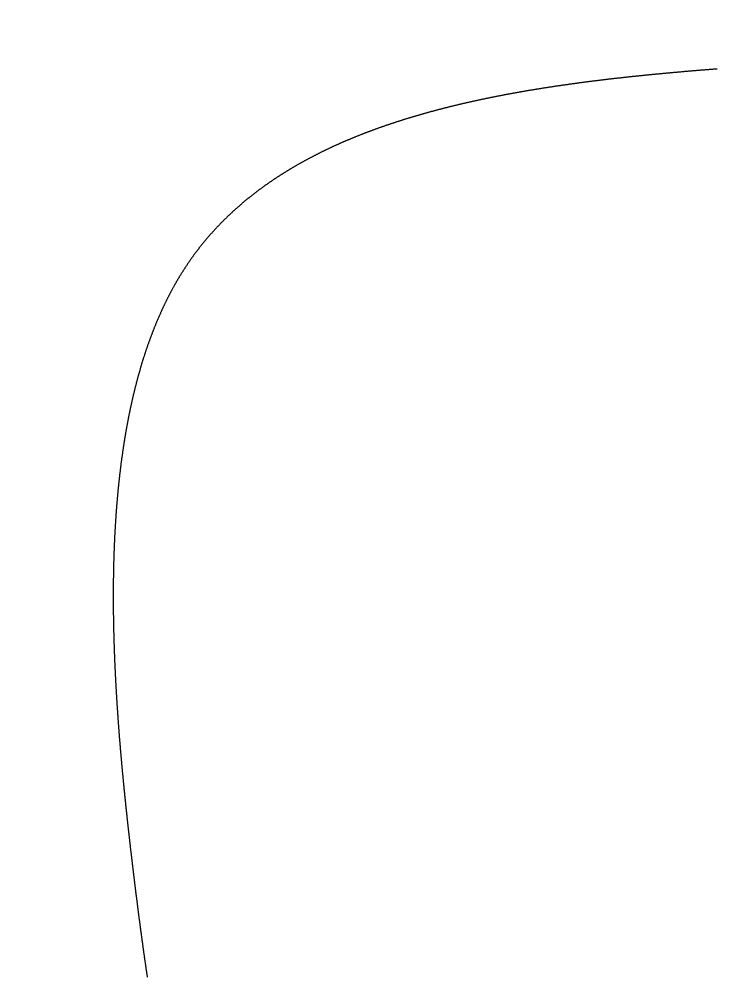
# Model space of a CAD drawing. Header units: millimetres. Extents: x 88 to 97873, y 32 to 55088.
# Drawn here: x 48499.761 to 48502.241, y 5105.785 to 5109.19 of the extents above; entities that cross this region are included whole.
import ezdxf

# ---------------------------------------------------------------- set-up
doc = ezdxf.new("R2010")
doc.units = ezdxf.units.MM
doc.header["$LTSCALE"] = 0.3

msp = doc.modelspace()

# ---------------------------------------------------------------- linework, layer by layer
msp.add_lwpolyline([(48502.2428, 5109.0126), (48502.2405, 5109.0124), (48502.2381, 5109.0122), (48502.2357, 5109.012), (48502.2333, 5109.0118), (48502.231, 5109.0117), (48502.2286, 5109.0115), (48502.2262, 5109.0113), (48502.2239, 5109.0111), (48502.2215, 5109.0109), (48502.2191, 5109.0107), (48502.2168, 5109.0106), (48502.2144, 5109.0104), (48502.212, 5109.0102), (48502.2096, 5109.01), (48502.2073, 5109.0098), (48502.2049, 5109.0096), (48502.2025, 5109.0094), (48502.2002, 5109.0092), (48502.1978, 5109.009), (48502.1954, 5109.0089), (48502.1931, 5109.0087), (48502.1907, 5109.0085), (48502.1883, 5109.0083), (48502.186, 5109.0081), (48502.1836, 5109.0079), (48502.1812, 5109.0077), (48502.1789, 5109.0075), (48502.1765, 5109.0073), (48502.1741, 5109.0071), (48502.1718, 5109.0069), (48502.1694, 5109.0067), (48502.167, 5109.0065), (48502.1647, 5109.0063), (48502.1623, 5109.0061), (48502.16, 5109.006), (48502.1576, 5109.0058), (48502.1552, 5109.0056), (48502.1529, 5109.0054), (48502.1505, 5109.0052), (48502.1481, 5109.005), (48502.1458, 5109.0048), (48502.1434, 5109.0046), (48502.1411, 5109.0044), (48502.1387, 5109.0042), (48502.1363, 5109.004), (48502.134, 5109.0038), (48502.1316, 5109.0036), (48502.1292, 5109.0034), (48502.1269, 5109.0032), (48502.1245, 5109.0029), (48502.1222, 5109.0027), (48502.1198, 5109.0025), (48502.1174, 5109.0023), (48502.1151, 5109.0021), (48502.1127, 5109.0019), (48502.1104, 5109.0017), (48502.108, 5109.0015), (48502.1057, 5109.0013), (48502.1033, 5109.0011), (48502.1009, 5109.0009), (48502.0986, 5109.0007), (48502.0962, 5109.0005), (48502.0939, 5109.0003), (48502.0915, 5109), (48502.0892, 5108.9998), (48502.0868, 5108.9996), (48502.0844, 5108.9994), (48502.0821, 5108.9992), (48502.0797, 5108.999), (48502.0774, 5108.9988), (48502.075, 5108.9986), (48502.0727, 5108.9983), (48502.0703, 5108.9981), (48502.068, 5108.9979), (48502.0656, 5108.9977), (48502.0633, 5108.9975), (48502.0609, 5108.9973), (48502.0586, 5108.9971), (48502.0562, 5108.9968), (48502.0539, 5108.9966), (48502.0515, 5108.9964), (48502.0492, 5108.9962), (48502.0468, 5108.996), (48502.0445, 5108.9957), (48502.0421, 5108.9955), (48502.0398, 5108.9953), (48502.0374, 5108.9951), (48502.0351, 5108.9948), (48502.0327, 5108.9946), (48502.0304, 5108.9944), (48502.028, 5108.9942), (48502.0257, 5108.9939), (48502.0233, 5108.9937), (48502.021, 5108.9935), (48502.0186, 5108.9933), (48502.0163, 5108.993), (48502.014, 5108.9928), (48502.0116, 5108.9926), (48502.0093, 5108.9924), (48502.0069, 5108.9921), (48502.0046, 5108.9919), (48502.0022, 5108.9917), (48501.9999, 5108.9914), (48501.9976, 5108.9912), (48501.9952, 5108.991), (48501.9929, 5108.9907), (48501.9905, 5108.9905), (48501.9882, 5108.9903), (48501.9859, 5108.99), (48501.9835, 5108.9898), (48501.9812, 5108.9896), (48501.9788, 5108.9893), (48501.9765, 5108.9891), (48501.9742, 5108.9888), (48501.9718, 5108.9886), (48501.9695, 5108.9884), (48501.9671, 5108.9881), (48501.9648, 5108.9879), (48501.9625, 5108.9876), (48501.9601, 5108.9874), (48501.9578, 5108.9872), (48501.9555, 5108.9869), (48501.9531, 5108.9867), (48501.9508, 5108.9864), (48501.9485, 5108.9862), (48501.9461, 5108.9859), (48501.9438, 5108.9857), (48501.9415, 5108.9854), (48501.9391, 5108.9852), (48501.9368, 5108.985), (48501.9345, 5108.9847), (48501.9322, 5108.9845), (48501.9298, 5108.9842), (48501.9275, 5108.984), (48501.9252, 5108.9837), (48501.9228, 5108.9835), (48501.9205, 5108.9832), (48501.9182, 5108.9829), (48501.9159, 5108.9827), (48501.9135, 5108.9824), (48501.9112, 5108.9822), (48501.9089, 5108.9819), (48501.9066, 5108.9817), (48501.9042, 5108.9814), (48501.9019, 5108.9812), (48501.8996, 5108.9809), (48501.8973, 5108.9806), (48501.895, 5108.9804), (48501.8926, 5108.9801), (48501.8903, 5108.9799), (48501.888, 5108.9796), (48501.8857, 5108.9793), (48501.8834, 5108.9791), (48501.881, 5108.9788), (48501.8787, 5108.9785), (48501.8764, 5108.9783), (48501.8741, 5108.978), (48501.8718, 5108.9777), (48501.8695, 5108.9775), (48501.8671, 5108.9772), (48501.8648, 5108.9769), (48501.8625, 5108.9767), (48501.8602, 5108.9764), (48501.8579, 5108.9761), (48501.8556, 5108.9759), (48501.8533, 5108.9756), (48501.8509, 5108.9753), (48501.8486, 5108.975), (48501.8463, 5108.9748), (48501.844, 5108.9745), (48501.8417, 5108.9742), (48501.8394, 5108.9739), (48501.8371, 5108.9737), (48501.8348, 5108.9734), (48501.8325, 5108.9731), (48501.8302, 5108.9728), (48501.8279, 5108.9725), (48501.8256, 5108.9723), (48501.8233, 5108.972), (48501.821, 5108.9717), (48501.8187, 5108.9714), (48501.8163, 5108.9711), (48501.814, 5108.9708), (48501.8117, 5108.9706), (48501.8094, 5108.9703), (48501.8071, 5108.97), (48501.8048, 5108.9697), (48501.8025, 5108.9694), (48501.8002, 5108.9691), (48501.7979, 5108.9688), (48501.7957, 5108.9685), (48501.7934, 5108.9682), (48501.7911, 5108.968), (48501.7888, 5108.9677), (48501.7865, 5108.9674), (48501.7842, 5108.9671), (48501.7819, 5108.9668), (48501.7796, 5108.9665), (48501.7773, 5108.9662), (48501.775, 5108.9659), (48501.7727, 5108.9656), (48501.7704, 5108.9653), (48501.7681, 5108.965), (48501.7658, 5108.9647), (48501.7636, 5108.9644), (48501.7613, 5108.9641), (48501.759, 5108.9638), (48501.7567, 5108.9635), (48501.7544, 5108.9632), (48501.7521, 5108.9629), (48501.7498, 5108.9626), (48501.7476, 5108.9623), (48501.7453, 5108.9619), (48501.743, 5108.9616), (48501.7407, 5108.9613), (48501.7384, 5108.961), (48501.7361, 5108.9607), (48501.7339, 5108.9604), (48501.7316, 5108.9601), (48501.7293, 5108.9598), (48501.727, 5108.9594), (48501.7248, 5108.9591), (48501.7225, 5108.9588), (48501.7202, 5108.9585), (48501.7179, 5108.9582), (48501.7157, 5108.9579), (48501.7134, 5108.9575), (48501.7111, 5108.9572), (48501.7088, 5108.9569), (48501.7066, 5108.9566), (48501.7043, 5108.9563), (48501.702, 5108.9559), (48501.6998, 5108.9556), (48501.6975, 5108.9553), (48501.6952, 5108.955), (48501.6929, 5108.9546), (48501.6907, 5108.9543), (48501.6884, 5108.954), (48501.6861, 5108.9536), (48501.6839, 5108.9533), (48501.6816, 5108.953), (48501.6794, 5108.9526), (48501.6771, 5108.9523), (48501.6748, 5108.952), (48501.6726, 5108.9516), (48501.6703, 5108.9513), (48501.6681, 5108.951), (48501.6658, 5108.9506), (48501.6635, 5108.9503), (48501.6613, 5108.95), (48501.659, 5108.9496), (48501.6568, 5108.9493), (48501.6545, 5108.9489), (48501.6523, 5108.9486), (48501.65, 5108.9482), (48501.6478, 5108.9479), (48501.6455, 5108.9476), (48501.6433, 5108.9472), (48501.641, 5108.9469), (48501.6388, 5108.9465), (48501.6365, 5108.9462), (48501.6343, 5108.9458), (48501.632, 5108.9455), (48501.6298, 5108.9451), (48501.6275, 5108.9448), (48501.6253, 5108.9444), (48501.623, 5108.9441), (48501.6208, 5108.9437), (48501.6185, 5108.9433), (48501.6163, 5108.943), (48501.6141, 5108.9426), (48501.6118, 5108.9423), (48501.6096, 5108.9419), (48501.6073, 5108.9415), (48501.6051, 5108.9412), (48501.6029, 5108.9408), (48501.6006, 5108.9405), (48501.5984, 5108.9401), (48501.5962, 5108.9397), (48501.5939, 5108.9394), (48501.5917, 5108.939), (48501.5895, 5108.9386), (48501.5872, 5108.9382), (48501.585, 5108.9379), (48501.5828, 5108.9375), (48501.5806, 5108.9371), (48501.5783, 5108.9368), (48501.5761, 5108.9364), (48501.5739, 5108.936), (48501.5716, 5108.9356), (48501.5694, 5108.9353), (48501.5672, 5108.9349), (48501.565, 5108.9345), (48501.5628, 5108.9341), (48501.5605, 5108.9337), (48501.5583, 5108.9334), (48501.5561, 5108.933), (48501.5539, 5108.9326), (48501.5517, 5108.9322), (48501.5494, 5108.9318), (48501.5472, 5108.9314), (48501.545, 5108.931), (48501.5428, 5108.9307), (48501.5406, 5108.9303), (48501.5384, 5108.9299), (48501.5362, 5108.9295), (48501.534, 5108.9291), (48501.5317, 5108.9287), (48501.5295, 5108.9283), (48501.5273, 5108.9279), (48501.5251, 5108.9275), (48501.5229, 5108.9271), (48501.5207, 5108.9267), (48501.5185, 5108.9263), (48501.5163, 5108.9259), (48501.5141, 5108.9255), (48501.5119, 5108.9251), (48501.5097, 5108.9247), (48501.5075, 5108.9243), (48501.5053, 5108.9239), (48501.5031, 5108.9235), (48501.5009, 5108.9231), (48501.4987, 5108.9227), (48501.4965, 5108.9222), (48501.4943, 5108.9218), (48501.4921, 5108.9214), (48501.4899, 5108.921), (48501.4878, 5108.9206), (48501.4856, 5108.9202), (48501.4834, 5108.9198), (48501.4812, 5108.9193), (48501.479, 5108.9189), (48501.4768, 5108.9185), (48501.4746, 5108.9181), (48501.4724, 5108.9177), (48501.4703, 5108.9172), (48501.4681, 5108.9168), (48501.4659, 5108.9164), (48501.4637, 5108.916), (48501.4615, 5108.9155), (48501.4594, 5108.9151), (48501.4572, 5108.9147), (48501.455, 5108.9143), (48501.4528, 5108.9138), (48501.4507, 5108.9134), (48501.4485, 5108.913), (48501.4463, 5108.9125), (48501.4441, 5108.9121), (48501.442, 5108.9116), (48501.4398, 5108.9112), (48501.4376, 5108.9108), (48501.4355, 5108.9103), (48501.4333, 5108.9099), (48501.4311, 5108.9094), (48501.429, 5108.909), (48501.4268, 5108.9086), (48501.4246, 5108.9081), (48501.4225, 5108.9077), (48501.4203, 5108.9072), (48501.4182, 5108.9068), (48501.416, 5108.9063), (48501.4138, 5108.9059), (48501.4117, 5108.9054), (48501.4095, 5108.905), (48501.4074, 5108.9045), (48501.4052, 5108.9041), (48501.4031, 5108.9036), (48501.4009, 5108.9031), (48501.3988, 5108.9027), (48501.3966, 5108.9022), (48501.3945, 5108.9018), (48501.3923, 5108.9013), (48501.3902, 5108.9008), (48501.388, 5108.9004), (48501.3859, 5108.8999), (48501.3837, 5108.8994), (48501.3816, 5108.899), (48501.3795, 5108.8985), (48501.3773, 5108.898), (48501.3752, 5108.8976), (48501.373, 5108.8971), (48501.3709, 5108.8966), (48501.3688, 5108.8961), (48501.3666, 5108.8957), (48501.3645, 5108.8952), (48501.3624, 5108.8947), (48501.3602, 5108.8942), (48501.3581, 5108.8937), (48501.356, 5108.8933), (48501.3538, 5108.8928), (48501.3517, 5108.8923), (48501.3496, 5108.8918), (48501.3475, 5108.8913), (48501.3453, 5108.8908), (48501.3432, 5108.8903), (48501.3411, 5108.8898), (48501.339, 5108.8894), (48501.3369, 5108.8889), (48501.3347, 5108.8884), (48501.3326, 5108.8879), (48501.3305, 5108.8874), (48501.3284, 5108.8869), (48501.3263, 5108.8864), (48501.3242, 5108.8859), (48501.3221, 5108.8854), (48501.3199, 5108.8849), (48501.3178, 5108.8844), (48501.3157, 5108.8839), (48501.3136, 5108.8834), (48501.3115, 5108.8829), (48501.3094, 5108.8824), (48501.3073, 5108.8818), (48501.3052, 5108.8813), (48501.3031, 5108.8808), (48501.301, 5108.8803), (48501.2989, 5108.8798), (48501.2968, 5108.8793), (48501.2947, 5108.8788), (48501.2926, 5108.8782), (48501.2905, 5108.8777), (48501.2884, 5108.8772), (48501.2863, 5108.8767), (48501.2842, 5108.8762), (48501.2822, 5108.8756), (48501.2801, 5108.8751), (48501.278, 5108.8746), (48501.2759, 5108.8741), (48501.2738, 5108.8735), (48501.2717, 5108.873), (48501.2696, 5108.8725), (48501.2676, 5108.8719), (48501.2655, 5108.8714), (48501.2634, 5108.8709), (48501.2613, 5108.8703), (48501.2592, 5108.8698), (48501.2572, 5108.8692), (48501.2551, 5108.8687), (48501.253, 5108.8682), (48501.251, 5108.8676), (48501.2489, 5108.8671), (48501.2468, 5108.8665), (48501.2447, 5108.866), (48501.2427, 5108.8654), (48501.2406, 5108.8649), (48501.2385, 5108.8643), (48501.2365, 5108.8638), (48501.2344, 5108.8632), (48501.2324, 5108.8627), (48501.2303, 5108.8621), (48501.2282, 5108.8616), (48501.2262, 5108.861), (48501.2241, 5108.8604), (48501.2221, 5108.8599), (48501.22, 5108.8593), (48501.218, 5108.8588), (48501.2159, 5108.8582), (48501.2139, 5108.8576), (48501.2118, 5108.8571), (48501.2098, 5108.8565), (48501.2077, 5108.8559), (48501.2057, 5108.8553), (48501.2036, 5108.8548), (48501.2016, 5108.8542), (48501.1995, 5108.8536), (48501.1975, 5108.853), (48501.1955, 5108.8525), (48501.1934, 5108.8519), (48501.1914, 5108.8513), (48501.1894, 5108.8507), (48501.1873, 5108.8501), (48501.1853, 5108.8496), (48501.1833, 5108.849), (48501.1812, 5108.8484), (48501.1792, 5108.8478), (48501.1772, 5108.8472), (48501.1752, 5108.8466), (48501.1731, 5108.846), (48501.1711, 5108.8454), (48501.1691, 5108.8448), (48501.1671, 5108.8442), (48501.165, 5108.8436), (48501.163, 5108.843), (48501.161, 5108.8424), (48501.159, 5108.8418), (48501.157, 5108.8412), (48501.155, 5108.8406), (48501.153, 5108.84), (48501.1509, 5108.8394), (48501.1489, 5108.8388), (48501.1469, 5108.8382), (48501.1449, 5108.8376), (48501.1429, 5108.837), (48501.1409, 5108.8364), (48501.1389, 5108.8357), (48501.1369, 5108.8351), (48501.1349, 5108.8345), (48501.1329, 5108.8339), (48501.1309, 5108.8333), (48501.1289, 5108.8326), (48501.1269, 5108.832), (48501.1249, 5108.8314), (48501.1229, 5108.8308), (48501.1209, 5108.8301), (48501.119, 5108.8295), (48501.117, 5108.8289), (48501.115, 5108.8282), (48501.113, 5108.8276), (48501.111, 5108.827), (48501.109, 5108.8263), (48501.1071, 5108.8257), (48501.1051, 5108.8251), (48501.1031, 5108.8244), (48501.1011, 5108.8238), (48501.0991, 5108.8231), (48501.0972, 5108.8225), (48501.0952, 5108.8218), (48501.0932, 5108.8212), (48501.0913, 5108.8205), (48501.0893, 5108.8199), (48501.0873, 5108.8192), (48501.0854, 5108.8186), (48501.0834, 5108.8179), (48501.0814, 5108.8173), (48501.0795, 5108.8166), (48501.0775, 5108.8159), (48501.0755, 5108.8153), (48501.0736, 5108.8146), (48501.0716, 5108.814), (48501.0697, 5108.8133), (48501.0677, 5108.8126), (48501.0658, 5108.812), (48501.0638, 5108.8113), (48501.0619, 5108.8106), (48501.0599, 5108.8099), (48501.058, 5108.8093), (48501.056, 5108.8086), (48501.0541, 5108.8079), (48501.0522, 5108.8072), (48501.0502, 5108.8066), (48501.0483, 5108.8059), (48501.0463, 5108.8052), (48501.0444, 5108.8045), (48501.0425, 5108.8038), (48501.0405, 5108.8031), (48501.0386, 5108.8024), (48501.0367, 5108.8018), (48501.0348, 5108.8011), (48501.0328, 5108.8004), (48501.0309, 5108.7997), (48501.029, 5108.799), (48501.0271, 5108.7983), (48501.0251, 5108.7976), (48501.0232, 5108.7969), (48501.0213, 5108.7962), (48501.0194, 5108.7955), (48501.0175, 5108.7948), (48501.0155, 5108.7941), (48501.0136, 5108.7933), (48501.0117, 5108.7926), (48501.0098, 5108.7919), (48501.0079, 5108.7912), (48501.006, 5108.7905), (48501.0041, 5108.7898), (48501.0022, 5108.7891), (48501.0003, 5108.7883), (48500.9984, 5108.7876), (48500.9965, 5108.7869), (48500.9946, 5108.7862), (48500.9927, 5108.7855), (48500.9908, 5108.7847), (48500.9889, 5108.784), (48500.987, 5108.7833), (48500.9851, 5108.7825), (48500.9832, 5108.7818), (48500.9814, 5108.7811), (48500.9795, 5108.7803), (48500.9776, 5108.7796), (48500.9757, 5108.7789), (48500.9738, 5108.7781), (48500.9719, 5108.7774), (48500.9701, 5108.7766), (48500.9682, 5108.7759), (48500.9663, 5108.7751), (48500.9644, 5108.7744), (48500.9626, 5108.7736), (48500.9607, 5108.7729), (48500.9588, 5108.7721), (48500.957, 5108.7714), (48500.9551, 5108.7706), (48500.9532, 5108.7699), (48500.9514, 5108.7691), (48500.9495, 5108.7683), (48500.9477, 5108.7676), (48500.9458, 5108.7668), (48500.944, 5108.766), (48500.9421, 5108.7653), (48500.9402, 5108.7645), (48500.9384, 5108.7637), (48500.9365, 5108.763), (48500.9347, 5108.7622), (48500.9329, 5108.7614), (48500.931, 5108.7606), (48500.9292, 5108.7599), (48500.9273, 5108.7591), (48500.9255, 5108.7583), (48500.9236, 5108.7575), (48500.9218, 5108.7567), (48500.92, 5108.7559), (48500.9181, 5108.7552), (48500.9163, 5108.7544), (48500.9145, 5108.7536), (48500.9127, 5108.7528), (48500.9108, 5108.752), (48500.909, 5108.7512), (48500.9072, 5108.7504), (48500.9054, 5108.7496), (48500.9035, 5108.7488), (48500.9017, 5108.748), (48500.8999, 5108.7472), (48500.8981, 5108.7464), (48500.8963, 5108.7456), (48500.8945, 5108.7448), (48500.8926, 5108.7439), (48500.8908, 5108.7431), (48500.889, 5108.7423), (48500.8872, 5108.7415), (48500.8854, 5108.7407), (48500.8836, 5108.7399), (48500.8818, 5108.739), (48500.88, 5108.7382), (48500.8782, 5108.7374), (48500.8764, 5108.7366), (48500.8746, 5108.7357), (48500.8728, 5108.7349), (48500.871, 5108.7341), (48500.8693, 5108.7332), (48500.8675, 5108.7324), (48500.8657, 5108.7316), (48500.8639, 5108.7307), (48500.8621, 5108.7299), (48500.8603, 5108.7291), (48500.8586, 5108.7282), (48500.8568, 5108.7274), (48500.855, 5108.7265), (48500.8532, 5108.7257), (48500.8515, 5108.7248), (48500.8497, 5108.724), (48500.8479, 5108.7231), (48500.8462, 5108.7223), (48500.8444, 5108.7214), (48500.8426, 5108.7205), (48500.8409, 5108.7197), (48500.8391, 5108.7188), (48500.8373, 5108.718), (48500.8356, 5108.7171), (48500.8338, 5108.7162), (48500.8321, 5108.7154), (48500.8303, 5108.7145), (48500.8286, 5108.7136), (48500.8268, 5108.7127), (48500.8251, 5108.7119), (48500.8233, 5108.711), (48500.8216, 5108.7101), (48500.8198, 5108.7092), (48500.8181, 5108.7084), (48500.8164, 5108.7075), (48500.8146, 5108.7066), (48500.8129, 5108.7057), (48500.8112, 5108.7048), (48500.8094, 5108.7039), (48500.8077, 5108.703), (48500.806, 5108.7021), (48500.8043, 5108.7012), (48500.8025, 5108.7003), (48500.8008, 5108.6994), (48500.7991, 5108.6985), (48500.7974, 5108.6976), (48500.7957, 5108.6967), (48500.7939, 5108.6958), (48500.7922, 5108.6949), (48500.7905, 5108.694), (48500.7888, 5108.6931), (48500.7871, 5108.6922), (48500.7854, 5108.6913), (48500.7837, 5108.6903), (48500.782, 5108.6894), (48500.7803, 5108.6885), (48500.7786, 5108.6876), (48500.7769, 5108.6866), (48500.7752, 5108.6857), (48500.7735, 5108.6848), (48500.7718, 5108.6839), (48500.7701, 5108.6829), (48500.7684, 5108.682), (48500.7667, 5108.6811), (48500.7651, 5108.6801), (48500.7634, 5108.6792), (48500.7617, 5108.6782), (48500.76, 5108.6773), (48500.7583, 5108.6764), (48500.7567, 5108.6754), (48500.755, 5108.6745), (48500.7533, 5108.6735), (48500.7516, 5108.6726), (48500.75, 5108.6716), (48500.7483, 5108.6707), (48500.7466, 5108.6697), (48500.745, 5108.6687), (48500.7433, 5108.6678), (48500.7417, 5108.6668), (48500.74, 5108.6659), (48500.7384, 5108.6649), (48500.7367, 5108.6639), (48500.735, 5108.663), (48500.7334, 5108.662), (48500.7317, 5108.661), (48500.7301, 5108.66), (48500.7285, 5108.6591), (48500.7268, 5108.6581), (48500.7252, 5108.6571), (48500.7235, 5108.6561), (48500.7219, 5108.6551), (48500.7203, 5108.6541), (48500.7186, 5108.6532), (48500.717, 5108.6522), (48500.7154, 5108.6512), (48500.7137, 5108.6502), (48500.7121, 5108.6492), (48500.7105, 5108.6482), (48500.7089, 5108.6472), (48500.7073, 5108.6462), (48500.7056, 5108.6452), (48500.704, 5108.6442), (48500.7024, 5108.6432), (48500.7008, 5108.6422), (48500.6992, 5108.6412), (48500.6976, 5108.6401), (48500.696, 5108.6391), (48500.6944, 5108.6381), (48500.6928, 5108.6371), (48500.6912, 5108.6361), (48500.6896, 5108.635), (48500.688, 5108.634), (48500.6864, 5108.633), (48500.6848, 5108.632), (48500.6832, 5108.6309), (48500.6816, 5108.6299), (48500.68, 5108.6289), (48500.6784, 5108.6278), (48500.6768, 5108.6268), (48500.6753, 5108.6258), (48500.6737, 5108.6247), (48500.6721, 5108.6237), (48500.6705, 5108.6226), (48500.669, 5108.6216), (48500.6674, 5108.6205), (48500.6658, 5108.6195), (48500.6642, 5108.6184), (48500.6627, 5108.6174), (48500.6611, 5108.6163), (48500.6596, 5108.6153), (48500.658, 5108.6142), (48500.6564, 5108.6131), (48500.6549, 5108.6121), (48500.6533, 5108.611), (48500.6518, 5108.61), (48500.6502, 5108.6089), (48500.6487, 5108.6078), (48500.6471, 5108.6067), (48500.6456, 5108.6057), (48500.644, 5108.6046), (48500.6425, 5108.6035), (48500.641, 5108.6024), (48500.6394, 5108.6013), (48500.6379, 5108.6003), (48500.6364, 5108.5992), (48500.6348, 5108.5981), (48500.6333, 5108.597), (48500.6318, 5108.5959), (48500.6303, 5108.5948), (48500.6287, 5108.5937), (48500.6272, 5108.5926), (48500.6257, 5108.5915), (48500.6242, 5108.5904), (48500.6227, 5108.5893), (48500.6212, 5108.5882), (48500.6196, 5108.5871), (48500.6181, 5108.586), (48500.6166, 5108.5849), (48500.6151, 5108.5837), (48500.6136, 5108.5826), (48500.6121, 5108.5815), (48500.6106, 5108.5804), (48500.6091, 5108.5793), (48500.6076, 5108.5781), (48500.6062, 5108.577), (48500.6047, 5108.5759), (48500.6032, 5108.5747), (48500.6017, 5108.5736), (48500.6002, 5108.5725), (48500.5987, 5108.5713), (48500.5972, 5108.5702), (48500.5958, 5108.5691), (48500.5943, 5108.5679), (48500.5928, 5108.5668), (48500.5914, 5108.5656), (48500.5899, 5108.5645), (48500.5884, 5108.5633), (48500.587, 5108.5622), (48500.5855, 5108.561), (48500.584, 5108.5599), (48500.5826, 5108.5587), (48500.5811, 5108.5575), (48500.5797, 5108.5564), (48500.5782, 5108.5552), (48500.5768, 5108.554), (48500.5753, 5108.5529), (48500.5739, 5108.5517), (48500.5724, 5108.5505), (48500.571, 5108.5494), (48500.5695, 5108.5482), (48500.5681, 5108.547), (48500.5667, 5108.5458), (48500.5652, 5108.5446), (48500.5638, 5108.5434), (48500.5624, 5108.5423), (48500.5609, 5108.5411), (48500.5595, 5108.5399), (48500.5581, 5108.5387), (48500.5567, 5108.5375), (48500.5553, 5108.5363), (48500.5538, 5108.5351), (48500.5524, 5108.5339), (48500.551, 5108.5327), (48500.5496, 5108.5315), (48500.5482, 5108.5303), (48500.5468, 5108.5291), (48500.5454, 5108.5278), (48500.544, 5108.5266), (48500.5426, 5108.5254), (48500.5412, 5108.5242), (48500.5398, 5108.523), (48500.5384, 5108.5218), (48500.537, 5108.5205), (48500.5356, 5108.5193), (48500.5342, 5108.5181), (48500.5329, 5108.5168), (48500.5315, 5108.5156), (48500.5301, 5108.5144), (48500.5287, 5108.5131), (48500.5273, 5108.5119), (48500.526, 5108.5106), (48500.5246, 5108.5094), (48500.5232, 5108.5082), (48500.5219, 5108.5069), (48500.5205, 5108.5057), (48500.5191, 5108.5044), (48500.5178, 5108.5032), (48500.5164, 5108.5019), (48500.5151, 5108.5006), (48500.5137, 5108.4994), (48500.5124, 5108.4981), (48500.511, 5108.4968), (48500.5097, 5108.4956), (48500.5083, 5108.4943), (48500.507, 5108.493), (48500.5056, 5108.4918), (48500.5043, 5108.4905), (48500.503, 5108.4892), (48500.5016, 5108.4879), (48500.5003, 5108.4866), (48500.499, 5108.4854), (48500.4977, 5108.4841), (48500.4963, 5108.4828), (48500.495, 5108.4815), (48500.4937, 5108.4802), (48500.4924, 5108.4789), (48500.4911, 5108.4776), (48500.4897, 5108.4763), (48500.4884, 5108.475), (48500.4871, 5108.4737), (48500.4858, 5108.4724), (48500.4845, 5108.4711), (48500.4832, 5108.4698), (48500.4819, 5108.4685), (48500.4806, 5108.4671), (48500.4793, 5108.4658), (48500.478, 5108.4645), (48500.4767, 5108.4632), (48500.4754, 5108.4619), (48500.4742, 5108.4605), (48500.4729, 5108.4592), (48500.4716, 5108.4579), (48500.4703, 5108.4565), (48500.469, 5108.4552), (48500.4678, 5108.4539), (48500.4665, 5108.4525), (48500.4652, 5108.4512), (48500.464, 5108.4498), (48500.4627, 5108.4485), (48500.4614, 5108.4472), (48500.4602, 5108.4458), (48500.4589, 5108.4445), (48500.4577, 5108.4431), (48500.4564, 5108.4417), (48500.4551, 5108.4404), (48500.4539, 5108.439), (48500.4527, 5108.4377), (48500.4514, 5108.4363), (48500.4502, 5108.4349), (48500.4489, 5108.4336), (48500.4477, 5108.4322), (48500.4465, 5108.4308), (48500.4452, 5108.4294), (48500.444, 5108.428), (48500.4428, 5108.4267), (48500.4415, 5108.4253), (48500.4403, 5108.4239), (48500.4391, 5108.4225), (48500.4379, 5108.4211), (48500.4367, 5108.4197), (48500.4354, 5108.4183), (48500.4342, 5108.4169), (48500.433, 5108.4155), (48500.4318, 5108.4141), (48500.4306, 5108.4127), (48500.4294, 5108.4113), (48500.4282, 5108.4099), (48500.427, 5108.4085), (48500.4258, 5108.4071), (48500.4246, 5108.4057), (48500.4234, 5108.4043), (48500.4222, 5108.4028), (48500.4211, 5108.4014), (48500.4199, 5108.4), (48500.4187, 5108.3986), (48500.4175, 5108.3971), (48500.4163, 5108.3957), (48500.4152, 5108.3943), (48500.414, 5108.3928), (48500.4128, 5108.3914), (48500.4117, 5108.3899), (48500.4105, 5108.3885), (48500.4093, 5108.3871), (48500.4082, 5108.3856), (48500.407, 5108.3842), (48500.4059, 5108.3827), (48500.4047, 5108.3813), (48500.4036, 5108.3798), (48500.4024, 5108.3783), (48500.4013, 5108.3769), (48500.4001, 5108.3754), (48500.399, 5108.3739), (48500.3978, 5108.3725), (48500.3967, 5108.371), (48500.3956, 5108.3695), (48500.3944, 5108.3681), (48500.3933, 5108.3666), (48500.3922, 5108.3651), (48500.3911, 5108.3636), (48500.3899, 5108.3621), (48500.3888, 5108.3606), (48500.3877, 5108.3592), (48500.3866, 5108.3577), (48500.3855, 5108.3562), (48500.3844, 5108.3547), (48500.3833, 5108.3532), (48500.3822, 5108.3517), (48500.3811, 5108.3502), (48500.38, 5108.3487), (48500.3789, 5108.3472), (48500.3778, 5108.3456), (48500.3767, 5108.3441), (48500.3756, 5108.3426), (48500.3745, 5108.3411), (48500.3734, 5108.3396), (48500.3723, 5108.3381), (48500.3713, 5108.3365), (48500.3702, 5108.335), (48500.3691, 5108.3335), (48500.368, 5108.3319), (48500.367, 5108.3304), (48500.3659, 5108.3289), (48500.3648, 5108.3273), (48500.3638, 5108.3258), (48500.3627, 5108.3243), (48500.3617, 5108.3227), (48500.3606, 5108.3212), (48500.3596, 5108.3196), (48500.3585, 5108.3181), (48500.3575, 5108.3165), (48500.3564, 5108.3149), (48500.3554, 5108.3134), (48500.3543, 5108.3118), (48500.3533, 5108.3102), (48500.3523, 5108.3087), (48500.3512, 5108.3071), (48500.3502, 5108.3055), (48500.3492, 5108.304), (48500.3482, 5108.3024), (48500.3471, 5108.3008), (48500.3461, 5108.2992), (48500.3451, 5108.2976), (48500.3441, 5108.2961), (48500.3431, 5108.2945), (48500.3421, 5108.2929), (48500.3411, 5108.2913), (48500.3401, 5108.2897), (48500.3391, 5108.2881), (48500.3381, 5108.2865), (48500.3371, 5108.2849), (48500.3361, 5108.2833), (48500.3351, 5108.2817), (48500.3341, 5108.2801), (48500.3331, 5108.2784), (48500.3321, 5108.2768), (48500.3311, 5108.2752), (48500.3302, 5108.2736), (48500.3292, 5108.272), (48500.3282, 5108.2703), (48500.3272, 5108.2687), (48500.3263, 5108.2671), (48500.3253, 5108.2655), (48500.3243, 5108.2638), (48500.3234, 5108.2622), (48500.3224, 5108.2606), (48500.3215, 5108.2589), (48500.3205, 5108.2573), (48500.3195, 5108.2556), (48500.3186, 5108.254), (48500.3176, 5108.2523), (48500.3167, 5108.2507), (48500.3158, 5108.249), (48500.3148, 5108.2474), (48500.3139, 5108.2457), (48500.3129, 5108.244), (48500.312, 5108.2424), (48500.3111, 5108.2407), (48500.3102, 5108.2391), (48500.3092, 5108.2374), (48500.3083, 5108.2357), (48500.3074, 5108.234), (48500.3065, 5108.2324), (48500.3055, 5108.2307), (48500.3046, 5108.229), (48500.3037, 5108.2273), (48500.3028, 5108.2256), (48500.3019, 5108.2239), (48500.301, 5108.2223), (48500.3001, 5108.2206), (48500.2992, 5108.2189), (48500.2983, 5108.2172), (48500.2974, 5108.2155), (48500.2965, 5108.2138), (48500.2956, 5108.2121), (48500.2947, 5108.2104), (48500.2939, 5108.2087), (48500.293, 5108.207), (48500.2921, 5108.2052), (48500.2912, 5108.2035), (48500.2903, 5108.2018), (48500.2895, 5108.2001), (48500.2886, 5108.1984), (48500.2877, 5108.1967), (48500.2869, 5108.1949), (48500.286, 5108.1932), (48500.2851, 5108.1915), (48500.2843, 5108.1898), (48500.2834, 5108.188), (48500.2826, 5108.1863), (48500.2817, 5108.1846), (48500.2809, 5108.1828), (48500.28, 5108.1811), (48500.2792, 5108.1793), (48500.2783, 5108.1776), (48500.2775, 5108.1758), (48500.2766, 5108.1741), (48500.2758, 5108.1723), (48500.275, 5108.1706), (48500.2741, 5108.1688), (48500.2733, 5108.1671), (48500.2725, 5108.1653), (48500.2717, 5108.1636), (48500.2708, 5108.1618), (48500.27, 5108.16), (48500.2692, 5108.1583), (48500.2684, 5108.1565), (48500.2676, 5108.1547), (48500.2668, 5108.1529), (48500.266, 5108.1512), (48500.2651, 5108.1494), (48500.2643, 5108.1476), (48500.2635, 5108.1458), (48500.2627, 5108.144), (48500.2619, 5108.1423), (48500.2611, 5108.1405), (48500.2604, 5108.1387), (48500.2596, 5108.1369), (48500.2588, 5108.1351), (48500.258, 5108.1333), (48500.2572, 5108.1315), (48500.2564, 5108.1297), (48500.2556, 5108.1279), (48500.2549, 5108.1261), (48500.2541, 5108.1243), (48500.2533, 5108.1225), (48500.2526, 5108.1207), (48500.2518, 5108.1189), (48500.251, 5108.117), (48500.2503, 5108.1152), (48500.2495, 5108.1134), (48500.2487, 5108.1116), (48500.248, 5108.1098), (48500.2472, 5108.1079), (48500.2465, 5108.1061), (48500.2457, 5108.1043), (48500.245, 5108.1025), (48500.2442, 5108.1006), (48500.2435, 5108.0988), (48500.2427, 5108.097), (48500.242, 5108.0951), (48500.2413, 5108.0933), (48500.2405, 5108.0915), (48500.2398, 5108.0896), (48500.2391, 5108.0878), (48500.2383, 5108.0859), (48500.2376, 5108.0841), (48500.2369, 5108.0822), (48500.2362, 5108.0804), (48500.2355, 5108.0785), (48500.2347, 5108.0767), (48500.234, 5108.0748), (48500.2333, 5108.0729), (48500.2326, 5108.0711), (48500.2319, 5108.0692), (48500.2312, 5108.0674), (48500.2305, 5108.0655), (48500.2298, 5108.0636), (48500.2291, 5108.0618), (48500.2284, 5108.0599), (48500.2277, 5108.058), (48500.227, 5108.0561), (48500.2263, 5108.0543), (48500.2256, 5108.0524), (48500.2249, 5108.0505), (48500.2242, 5108.0486), (48500.2236, 5108.0467), (48500.2229, 5108.0448), (48500.2222, 5108.0429), (48500.2215, 5108.0411), (48500.2208, 5108.0392), (48500.2202, 5108.0373), (48500.2195, 5108.0354), (48500.2188, 5108.0335), (48500.2182, 5108.0316), (48500.2175, 5108.0297), (48500.2168, 5108.0278), (48500.2162, 5108.0259), (48500.2155, 5108.024), (48500.2149, 5108.0221), (48500.2142, 5108.0201), (48500.2136, 5108.0182), (48500.2129, 5108.0163), (48500.2123, 5108.0144), (48500.2116, 5108.0125), (48500.211, 5108.0106), (48500.2103, 5108.0087), (48500.2097, 5108.0067), (48500.2091, 5108.0048), (48500.2084, 5108.0029), (48500.2078, 5108.001), (48500.2072, 5107.999), (48500.2065, 5107.9971), (48500.2059, 5107.9952), (48500.2053, 5107.9932), (48500.2047, 5107.9913), (48500.2041, 5107.9894), (48500.2034, 5107.9874), (48500.2028, 5107.9855), (48500.2022, 5107.9835), (48500.2016, 5107.9816), (48500.201, 5107.9796), (48500.2004, 5107.9777), (48500.1998, 5107.9757), (48500.1992, 5107.9738), (48500.1986, 5107.9718), (48500.198, 5107.9699), (48500.1974, 5107.9679), (48500.1968, 5107.966), (48500.1962, 5107.964), (48500.1956, 5107.9621), (48500.195, 5107.9601), (48500.1944, 5107.9581), (48500.1938, 5107.9562), (48500.1932, 5107.9542), (48500.1927, 5107.9522), (48500.1921, 5107.9503), (48500.1915, 5107.9483), (48500.1909, 5107.9463), (48500.1904, 5107.9443), (48500.1898, 5107.9424), (48500.1892, 5107.9404), (48500.1887, 5107.9384), (48500.1881, 5107.9364), (48500.1875, 5107.9344), (48500.187, 5107.9325), (48500.1864, 5107.9305), (48500.1859, 5107.9285), (48500.1853, 5107.9265), (48500.1847, 5107.9245), (48500.1842, 5107.9225), (48500.1836, 5107.9205), (48500.1831, 5107.9185), (48500.1826, 5107.9165), (48500.182, 5107.9145), (48500.1815, 5107.9125), (48500.1809, 5107.9105), (48500.1804, 5107.9085), (48500.1799, 5107.9065), (48500.1793, 5107.9045), (48500.1788, 5107.9025), (48500.1783, 5107.9005), (48500.1777, 5107.8985), (48500.1772, 5107.8965), (48500.1767, 5107.8945), (48500.1762, 5107.8924), (48500.1756, 5107.8904), (48500.1751, 5107.8884), (48500.1746, 5107.8864), (48500.1741, 5107.8844), (48500.1736, 5107.8823), (48500.1731, 5107.8803), (48500.1726, 5107.8783), (48500.1721, 5107.8763), (48500.1716, 5107.8742), (48500.1711, 5107.8722), (48500.1706, 5107.8702), (48500.1701, 5107.8681), (48500.1696, 5107.8661), (48500.1691, 5107.8641), (48500.1686, 5107.862), (48500.1681, 5107.86), (48500.1676, 5107.858), (48500.1671, 5107.8559), (48500.1666, 5107.8539), (48500.1661, 5107.8518), (48500.1657, 5107.8498), (48500.1652, 5107.8477), (48500.1647, 5107.8457), (48500.1642, 5107.8436), (48500.1638, 5107.8416), (48500.1633, 5107.8395), (48500.1628, 5107.8375), (48500.1623, 5107.8354), (48500.1619, 5107.8334), (48500.1614, 5107.8313), (48500.161, 5107.8292), (48500.1605, 5107.8272), (48500.16, 5107.8251), (48500.1596, 5107.8231), (48500.1591, 5107.821), (48500.1587, 5107.8189), (48500.1582, 5107.8169), (48500.1578, 5107.8148), (48500.1573, 5107.8127), (48500.1569, 5107.8106), (48500.1564, 5107.8086), (48500.156, 5107.8065), (48500.1555, 5107.8044), (48500.1551, 5107.8023), (48500.1547, 5107.8003), (48500.1542, 5107.7982), (48500.1538, 5107.7961), (48500.1534, 5107.794), (48500.1529, 5107.7919), (48500.1525, 5107.7898), (48500.1521, 5107.7878), (48500.1517, 5107.7857), (48500.1512, 5107.7836), (48500.1508, 5107.7815), (48500.1504, 5107.7794), (48500.15, 5107.7773), (48500.1496, 5107.7752), (48500.1492, 5107.7731), (48500.1487, 5107.771), (48500.1483, 5107.7689), (48500.1479, 5107.7668), (48500.1475, 5107.7647), (48500.1471, 5107.7626), (48500.1467, 5107.7605), (48500.1463, 5107.7584), (48500.1459, 5107.7563), (48500.1455, 5107.7542), (48500.1451, 5107.7521), (48500.1447, 5107.75), (48500.1443, 5107.7479), (48500.144, 5107.7458), (48500.1436, 5107.7436), (48500.1432, 5107.7415), (48500.1428, 5107.7394), (48500.1424, 5107.7373), (48500.142, 5107.7352), (48500.1417, 5107.7331), (48500.1413, 5107.7309), (48500.1409, 5107.7288), (48500.1405, 5107.7267), (48500.1402, 5107.7246), (48500.1398, 5107.7224), (48500.1394, 5107.7203), (48500.139, 5107.7182), (48500.1387, 5107.7161), (48500.1383, 5107.7139), (48500.138, 5107.7118), (48500.1376, 5107.7097), (48500.1372, 5107.7075), (48500.1369, 5107.7054), (48500.1365, 5107.7033), (48500.1362, 5107.7011), (48500.1358, 5107.699), (48500.1355, 5107.6969), (48500.1351, 5107.6947), (48500.1348, 5107.6926), (48500.1344, 5107.6904), (48500.1341, 5107.6883), (48500.1337, 5107.6861), (48500.1334, 5107.684), (48500.1331, 5107.6819), (48500.1327, 5107.6797), (48500.1324, 5107.6776), (48500.1321, 5107.6754), (48500.1317, 5107.6733), (48500.1314, 5107.6711), (48500.1311, 5107.6689), (48500.1307, 5107.6668), (48500.1304, 5107.6646), (48500.1301, 5107.6625), (48500.1298, 5107.6603), (48500.1295, 5107.6582), (48500.1291, 5107.656), (48500.1288, 5107.6538), (48500.1285, 5107.6517), (48500.1282, 5107.6495), (48500.1279, 5107.6474), (48500.1276, 5107.6452), (48500.1273, 5107.643), (48500.127, 5107.6409), (48500.1267, 5107.6387), (48500.1264, 5107.6365), (48500.1261, 5107.6344), (48500.1258, 5107.6322), (48500.1255, 5107.63), (48500.1252, 5107.6278), (48500.1249, 5107.6257), (48500.1246, 5107.6235), (48500.1243, 5107.6213), (48500.124, 5107.6191), (48500.1237, 5107.617), (48500.1234, 5107.6148), (48500.1231, 5107.6126), (48500.1228, 5107.6104), (48500.1226, 5107.6082), (48500.1223, 5107.6061), (48500.122, 5107.6039), (48500.1217, 5107.6017), (48500.1215, 5107.5995), (48500.1212, 5107.5973), (48500.1209, 5107.5951), (48500.1206, 5107.5929), (48500.1204, 5107.5907), (48500.1201, 5107.5886), (48500.1198, 5107.5864), (48500.1196, 5107.5842), (48500.1193, 5107.582), (48500.119, 5107.5798), (48500.1188, 5107.5776), (48500.1185, 5107.5754), (48500.1183, 5107.5732), (48500.118, 5107.571), (48500.1178, 5107.5688), (48500.1175, 5107.5666), (48500.1173, 5107.5644), (48500.117, 5107.5622), (48500.1168, 5107.56), (48500.1165, 5107.5578), (48500.1163, 5107.5556), (48500.116, 5107.5534), (48500.1158, 5107.5512), (48500.1156, 5107.549), (48500.1153, 5107.5468), (48500.1151, 5107.5446), (48500.1148, 5107.5423), (48500.1146, 5107.5401), (48500.1144, 5107.5379), (48500.1141, 5107.5357), (48500.1139, 5107.5335), (48500.1137, 5107.5313), (48500.1135, 5107.5291), (48500.1132, 5107.5269), (48500.113, 5107.5246), (48500.1128, 5107.5224), (48500.1126, 5107.5202), (48500.1124, 5107.518), (48500.1121, 5107.5158), (48500.1119, 5107.5135), (48500.1117, 5107.5113), (48500.1115, 5107.5091), (48500.1113, 5107.5069), (48500.1111, 5107.5047), (48500.1109, 5107.5024), (48500.1107, 5107.5002), (48500.1105, 5107.498), (48500.1103, 5107.4958), (48500.1101, 5107.4935), (48500.1099, 5107.4913), (48500.1097, 5107.4891), (48500.1095, 5107.4868), (48500.1093, 5107.4846), (48500.1091, 5107.4824), (48500.1089, 5107.4801), (48500.1087, 5107.4779), (48500.1085, 5107.4757), (48500.1083, 5107.4734), (48500.1081, 5107.4712), (48500.1079, 5107.469), (48500.1078, 5107.4667), (48500.1076, 5107.4645), (48500.1074, 5107.4623), (48500.1072, 5107.46), (48500.107, 5107.4578), (48500.1069, 5107.4556), (48500.1067, 5107.4533), (48500.1065, 5107.4511), (48500.1063, 5107.4488), (48500.1062, 5107.4466), (48500.106, 5107.4443), (48500.1058, 5107.4421), (48500.1057, 5107.4399), (48500.1055, 5107.4376), (48500.1053, 5107.4354), (48500.1052, 5107.4331), (48500.105, 5107.4309), (48500.1048, 5107.4286), (48500.1047, 5107.4264), (48500.1045, 5107.4241), (48500.1044, 5107.4219), (48500.1042, 5107.4196), (48500.1041, 5107.4174), (48500.1039, 5107.4151), (48500.1038, 5107.4129), (48500.1036, 5107.4106), (48500.1035, 5107.4084), (48500.1033, 5107.4061), (48500.1032, 5107.4039), (48500.103, 5107.4016), (48500.1029, 5107.3993), (48500.1028, 5107.3971), (48500.1026, 5107.3948), (48500.1025, 5107.3926), (48500.1023, 5107.3903), (48500.1022, 5107.3881), (48500.1021, 5107.3858), (48500.1019, 5107.3835), (48500.1018, 5107.3813), (48500.1017, 5107.379), (48500.1015, 5107.3767), (48500.1014, 5107.3745), (48500.1013, 5107.3722), (48500.1012, 5107.37), (48500.101, 5107.3677), (48500.1009, 5107.3654), (48500.1008, 5107.3632), (48500.1007, 5107.3609), (48500.1006, 5107.3586), (48500.1005, 5107.3564), (48500.1003, 5107.3541), (48500.1002, 5107.3518), (48500.1001, 5107.3496), (48500.1, 5107.3473), (48500.0999, 5107.345), (48500.0998, 5107.3428), (48500.0997, 5107.3405), (48500.0996, 5107.3382), (48500.0995, 5107.3359), (48500.0994, 5107.3337), (48500.0993, 5107.3314), (48500.0992, 5107.3291), (48500.0991, 5107.3269), (48500.099, 5107.3246), (48500.0989, 5107.3223), (48500.0988, 5107.32), (48500.0987, 5107.3178), (48500.0986, 5107.3155), (48500.0985, 5107.3132), (48500.0984, 5107.3109), (48500.0983, 5107.3086), (48500.0982, 5107.3064), (48500.0981, 5107.3041), (48500.0981, 5107.3018), (48500.098, 5107.2995), (48500.0979, 5107.2973), (48500.0978, 5107.295), (48500.0977, 5107.2927), (48500.0977, 5107.2904), (48500.0976, 5107.2881), (48500.0975, 5107.2859), (48500.0974, 5107.2836), (48500.0974, 5107.2813), (48500.0973, 5107.279), (48500.0972, 5107.2767), (48500.0971, 5107.2744), (48500.0971, 5107.2722), (48500.097, 5107.2699), (48500.0969, 5107.2676), (48500.0969, 5107.2653), (48500.0968, 5107.263), (48500.0967, 5107.2607), (48500.0967, 5107.2584), (48500.0966, 5107.2562), (48500.0966, 5107.2539), (48500.0965, 5107.2516), (48500.0965, 5107.2493), (48500.0964, 5107.247), (48500.0963, 5107.2447), (48500.0963, 5107.2424), (48500.0962, 5107.2401), (48500.0962, 5107.2379), (48500.0961, 5107.2356), (48500.0961, 5107.2333), (48500.096, 5107.231), (48500.096, 5107.2287), (48500.096, 5107.2264), (48500.0959, 5107.2241), (48500.0959, 5107.2218), (48500.0958, 5107.2195), (48500.0958, 5107.2172), (48500.0957, 5107.2149), (48500.0957, 5107.2127), (48500.0957, 5107.2104), (48500.0956, 5107.2081), (48500.0956, 5107.2058), (48500.0956, 5107.2035), (48500.0955, 5107.2012), (48500.0955, 5107.1989), (48500.0955, 5107.1966), (48500.0955, 5107.1943), (48500.0954, 5107.192), (48500.0954, 5107.1897), (48500.0954, 5107.1874), (48500.0954, 5107.1851), (48500.0953, 5107.1828), (48500.0953, 5107.1805), (48500.0953, 5107.1782), (48500.0953, 5107.1759), (48500.0953, 5107.1736), (48500.0952, 5107.1713), (48500.0952, 5107.169), (48500.0952, 5107.1668), (48500.0952, 5107.1645), (48500.0952, 5107.1622), (48500.0952, 5107.1599), (48500.0952, 5107.1576), (48500.0951, 5107.1553), (48500.0951, 5107.153), (48500.0951, 5107.1507), (48500.0951, 5107.1484), (48500.0951, 5107.1461), (48500.0951, 5107.1438), (48500.0951, 5107.1415), (48500.0951, 5107.1392), (48500.0951, 5107.1369), (48500.0951, 5107.1346), (48500.0951, 5107.1323), (48500.0951, 5107.13), (48500.0951, 5107.1277), (48500.0951, 5107.1254), (48500.0951, 5107.1231), (48500.0951, 5107.1208), (48500.0952, 5107.1185), (48500.0952, 5107.1162), (48500.0952, 5107.1139), (48500.0952, 5107.1116), (48500.0952, 5107.1093), (48500.0952, 5107.107), (48500.0952, 5107.1047), (48500.0952, 5107.1024), (48500.0953, 5107.1001), (48500.0953, 5107.0978), (48500.0953, 5107.0955), (48500.0953, 5107.0931), (48500.0953, 5107.0908), (48500.0954, 5107.0885), (48500.0954, 5107.0862), (48500.0954, 5107.0839), (48500.0954, 5107.0816), (48500.0955, 5107.0793), (48500.0955, 5107.077), (48500.0955, 5107.0747), (48500.0955, 5107.0724), (48500.0956, 5107.0701), (48500.0956, 5107.0678), (48500.0956, 5107.0655), (48500.0957, 5107.0632), (48500.0957, 5107.0609), (48500.0957, 5107.0586), (48500.0958, 5107.0563), (48500.0958, 5107.054), (48500.0959, 5107.0517), (48500.0959, 5107.0494), (48500.0959, 5107.0471), (48500.096, 5107.0448), (48500.096, 5107.0425), (48500.0961, 5107.0402), (48500.0961, 5107.0379), (48500.0962, 5107.0356), (48500.0962, 5107.0333), (48500.0962, 5107.031), (48500.0963, 5107.0287), (48500.0963, 5107.0264), (48500.0964, 5107.0241), (48500.0964, 5107.0218), (48500.0965, 5107.0195), (48500.0965, 5107.0172), (48500.0966, 5107.0149), (48500.0967, 5107.0126), (48500.0967, 5107.0103), (48500.0968, 5107.008), (48500.0968, 5107.0057), (48500.0969, 5107.0033), (48500.0969, 5107.001), (48500.097, 5106.9987), (48500.0971, 5106.9964), (48500.0971, 5106.9941), (48500.0972, 5106.9918), (48500.0973, 5106.9895), (48500.0973, 5106.9872), (48500.0974, 5106.9849), (48500.0975, 5106.9826), (48500.0975, 5106.9803), (48500.0976, 5106.978), (48500.0977, 5106.9757), (48500.0977, 5106.9734), (48500.0978, 5106.9711), (48500.0979, 5106.9688), (48500.098, 5106.9665), (48500.098, 5106.9642), (48500.0981, 5106.9619), (48500.0982, 5106.9596), (48500.0983, 5106.9573), (48500.0983, 5106.955), (48500.0984, 5106.9527), (48500.0985, 5106.9504), (48500.0986, 5106.9481), (48500.0987, 5106.9458), (48500.0987, 5106.9435), (48500.0988, 5106.9412), (48500.0989, 5106.9389), (48500.099, 5106.9366), (48500.0991, 5106.9343), (48500.0992, 5106.932), (48500.0993, 5106.9297), (48500.0993, 5106.9274), (48500.0994, 5106.9251), (48500.0995, 5106.9228), (48500.0996, 5106.9205), (48500.0997, 5106.9183), (48500.0998, 5106.916), (48500.0999, 5106.9137), (48500.1, 5106.9114), (48500.1001, 5106.9091), (48500.1002, 5106.9068), (48500.1003, 5106.9045), (48500.1004, 5106.9022), (48500.1005, 5106.8999), (48500.1006, 5106.8976), (48500.1007, 5106.8953), (48500.1008, 5106.893), (48500.1009, 5106.8907), (48500.101, 5106.8884), (48500.1011, 5106.8861), (48500.1012, 5106.8838), (48500.1013, 5106.8815), (48500.1014, 5106.8792), (48500.1015, 5106.8769), (48500.1016, 5106.8747), (48500.1017, 5106.8724), (48500.1018, 5106.8701), (48500.1019, 5106.8678), (48500.1021, 5106.8655), (48500.1022, 5106.8632), (48500.1023, 5106.8609), (48500.1024, 5106.8586), (48500.1025, 5106.8563), (48500.1026, 5106.854), (48500.1027, 5106.8518), (48500.1029, 5106.8495), (48500.103, 5106.8472), (48500.1031, 5106.8449), (48500.1032, 5106.8426), (48500.1033, 5106.8403), (48500.1034, 5106.838), (48500.1036, 5106.8357), (48500.1037, 5106.8334), (48500.1038, 5106.8312), (48500.1039, 5106.8289), (48500.1041, 5106.8266), (48500.1042, 5106.8243), (48500.1043, 5106.822), (48500.1044, 5106.8197), (48500.1046, 5106.8175), (48500.1047, 5106.8152), (48500.1048, 5106.8129), (48500.105, 5106.8106), (48500.1051, 5106.8083), (48500.1052, 5106.806), (48500.1053, 5106.8038), (48500.1055, 5106.8015), (48500.1056, 5106.7992), (48500.1057, 5106.7969), (48500.1059, 5106.7946), (48500.106, 5106.7924), (48500.1061, 5106.7901), (48500.1063, 5106.7878), (48500.1064, 5106.7855), (48500.1066, 5106.7832), (48500.1067, 5106.781), (48500.1068, 5106.7787), (48500.107, 5106.7764), (48500.1071, 5106.7741), (48500.1073, 5106.7719), (48500.1074, 5106.7696), (48500.1075, 5106.7673), (48500.1077, 5106.765), (48500.1078, 5106.7628), (48500.108, 5106.7605), (48500.1081, 5106.7582), (48500.1083, 5106.756), (48500.1084, 5106.7537), (48500.1086, 5106.7514), (48500.1087, 5106.7491), (48500.1089, 5106.7469), (48500.109, 5106.7446), (48500.1092, 5106.7423), (48500.1093, 5106.7401), (48500.1095, 5106.7378), (48500.1096, 5106.7355), (48500.1098, 5106.7333), (48500.1099, 5106.731), (48500.1101, 5106.7287), (48500.1102, 5106.7265), (48500.1104, 5106.7242), (48500.1105, 5106.7219), (48500.1107, 5106.7197), (48500.1109, 5106.7174), (48500.111, 5106.7151), (48500.1112, 5106.7129), (48500.1113, 5106.7106), (48500.1115, 5106.7084), (48500.1117, 5106.7061), (48500.1118, 5106.7038), (48500.112, 5106.7016), (48500.1121, 5106.6993), (48500.1123, 5106.6971), (48500.1125, 5106.6948), (48500.1126, 5106.6926), (48500.1128, 5106.6903), (48500.113, 5106.688), (48500.1131, 5106.6858), (48500.1133, 5106.6835), (48500.1135, 5106.6813), (48500.1136, 5106.679), (48500.1138, 5106.6768), (48500.114, 5106.6745), (48500.1141, 5106.6723), (48500.1143, 5106.67), (48500.1145, 5106.6678), (48500.1147, 5106.6655), (48500.1148, 5106.6633), (48500.115, 5106.661), (48500.1152, 5106.6588), (48500.1153, 5106.6565), (48500.1155, 5106.6543), (48500.1157, 5106.652), (48500.1159, 5106.6498), (48500.116, 5106.6476), (48500.1162, 5106.6453), (48500.1164, 5106.6431), (48500.1166, 5106.6408), (48500.1168, 5106.6386), (48500.1169, 5106.6363), (48500.1171, 5106.6341), (48500.1173, 5106.6319), (48500.1175, 5106.6296), (48500.1177, 5106.6274), (48500.1178, 5106.6252), (48500.118, 5106.6229), (48500.1182, 5106.6207), (48500.1184, 5106.6185), (48500.1186, 5106.6162), (48500.1188, 5106.614), (48500.1189, 5106.6118), (48500.1191, 5106.6095), (48500.1193, 5106.6073), (48500.1195, 5106.6051), (48500.1197, 5106.6028), (48500.1199, 5106.6006), (48500.1201, 5106.5984), (48500.1202, 5106.5961), (48500.1204, 5106.5939), (48500.1206, 5106.5917), (48500.1208, 5106.5895), (48500.121, 5106.5872), (48500.1212, 5106.585), (48500.1214, 5106.5828), (48500.1216, 5106.5806), (48500.1218, 5106.5784), (48500.122, 5106.5761), (48500.1222, 5106.5739), (48500.1223, 5106.5717), (48500.1225, 5106.5695), (48500.1227, 5106.5673), (48500.1229, 5106.5651), (48500.1231, 5106.5628), (48500.1233, 5106.5606), (48500.1235, 5106.5584), (48500.1237, 5106.5562), (48500.1239, 5106.554), (48500.1241, 5106.5518), (48500.1243, 5106.5496), (48500.1245, 5106.5474), (48500.1247, 5106.5451), (48500.1249, 5106.5429), (48500.1251, 5106.5407), (48500.1253, 5106.5385), (48500.1255, 5106.5363), (48500.1257, 5106.5341), (48500.1259, 5106.5319), (48500.1261, 5106.5297), (48500.1263, 5106.5275), (48500.1265, 5106.5253), (48500.1267, 5106.5231), (48500.1269, 5106.5209), (48500.1271, 5106.5187), (48500.1273, 5106.5165), (48500.1275, 5106.5143), (48500.1277, 5106.5121), (48500.1279, 5106.5099), (48500.1282, 5106.5077), (48500.1284, 5106.5055), (48500.1286, 5106.5034), (48500.1288, 5106.5012), (48500.129, 5106.499), (48500.1292, 5106.4968), (48500.1294, 5106.4946), (48500.1296, 5106.4924), (48500.1298, 5106.4902), (48500.13, 5106.488), (48500.1302, 5106.4859), (48500.1305, 5106.4837), (48500.1307, 5106.4815), (48500.1309, 5106.4793), (48500.1311, 5106.4771), (48500.1313, 5106.4749), (48500.1315, 5106.4728), (48500.1317, 5106.4706), (48500.1319, 5106.4684), (48500.1321, 5106.4662), (48500.1324, 5106.4641), (48500.1326, 5106.4619), (48500.1328, 5106.4597), (48500.133, 5106.4576), (48500.1332, 5106.4554), (48500.1334, 5106.4532), (48500.1337, 5106.451), (48500.1339, 5106.4489), (48500.1341, 5106.4467), (48500.1343, 5106.4445), (48500.1345, 5106.4424), (48500.1347, 5106.4402), (48500.135, 5106.4381), (48500.1352, 5106.4359), (48500.1354, 5106.4337), (48500.1356, 5106.4316), (48500.1358, 5106.4294), (48500.136, 5106.4273), (48500.1363, 5106.4251), (48500.1365, 5106.423), (48500.1367, 5106.4208), (48500.1369, 5106.4187), (48500.1371, 5106.4165), (48500.1374, 5106.4144), (48500.1376, 5106.4122), (48500.1378, 5106.4101), (48500.138, 5106.4079), (48500.1383, 5106.4058), (48500.1385, 5106.4036), (48500.1387, 5106.4015), (48500.1389, 5106.3993), (48500.1392, 5106.3972), (48500.1394, 5106.3951), (48500.1396, 5106.3929), (48500.1398, 5106.3908), (48500.14, 5106.3886), (48500.1403, 5106.3865), (48500.1405, 5106.3844), (48500.1407, 5106.3822), (48500.1409, 5106.3801), (48500.1412, 5106.378), (48500.1414, 5106.3758), (48500.1416, 5106.3737), (48500.1419, 5106.3716), (48500.1421, 5106.3695), (48500.1423, 5106.3673), (48500.1425, 5106.3652), (48500.1428, 5106.3631), (48500.143, 5106.361), (48500.1432, 5106.3589), (48500.1434, 5106.3567), (48500.1437, 5106.3546), (48500.1439, 5106.3525), (48500.1441, 5106.3504), (48500.1444, 5106.3483), (48500.1446, 5106.3462), (48500.1448, 5106.344), (48500.145, 5106.3419), (48500.1453, 5106.3398), (48500.1455, 5106.3377), (48500.1457, 5106.3356), (48500.146, 5106.3335), (48500.1462, 5106.3314), (48500.1464, 5106.3293), (48500.1467, 5106.3272), (48500.1469, 5106.3251), (48500.1471, 5106.323), (48500.1474, 5106.3209), (48500.1476, 5106.3188), (48500.1478, 5106.3167), (48500.1481, 5106.3146), (48500.1483, 5106.3125), (48500.1485, 5106.3104), (48500.1488, 5106.3083), (48500.149, 5106.3062), (48500.1492, 5106.3042), (48500.1495, 5106.3021), (48500.1497, 5106.3), (48500.1499, 5106.2979), (48500.1502, 5106.2958), (48500.1504, 5106.2937), (48500.1506, 5106.2917), (48500.1509, 5106.2896), (48500.1511, 5106.2875), (48500.1513, 5106.2854), (48500.1516, 5106.2834), (48500.1518, 5106.2813), (48500.152, 5106.2792), (48500.1523, 5106.2771), (48500.1525, 5106.2751), (48500.1527, 5106.273), (48500.153, 5106.2709), (48500.1532, 5106.2689), (48500.1534, 5106.2668), (48500.1537, 5106.2647), (48500.1539, 5106.2627), (48500.1542, 5106.2606), (48500.1544, 5106.2586), (48500.1546, 5106.2565), (48500.1549, 5106.2544), (48500.1551, 5106.2524), (48500.1553, 5106.2503), (48500.1556, 5106.2483), (48500.1558, 5106.2462), (48500.156, 5106.2442), (48500.1563, 5106.2421), (48500.1565, 5106.2401), (48500.1568, 5106.2381), (48500.157, 5106.236), (48500.1572, 5106.234), (48500.1575, 5106.2319), (48500.1577, 5106.2299), (48500.1579, 5106.2279), (48500.1582, 5106.2258), (48500.1584, 5106.2238), (48500.1587, 5106.2217), (48500.1589, 5106.2197), (48500.1591, 5106.2177), (48500.1594, 5106.2157), (48500.1596, 5106.2136), (48500.1598, 5106.2116), (48500.1601, 5106.2096), (48500.1603, 5106.2076), (48500.1606, 5106.2055), (48500.1608, 5106.2035), (48500.161, 5106.2015), (48500.1613, 5106.1995), (48500.1615, 5106.1975), (48500.1618, 5106.1955), (48500.162, 5106.1934), (48500.1622, 5106.1914), (48500.1625, 5106.1894), (48500.1627, 5106.1874), (48500.1629, 5106.1854), (48500.1632, 5106.1834), (48500.1634, 5106.1814), (48500.1637, 5106.1794), (48500.1639, 5106.1774), (48500.1641, 5106.1754), (48500.1644, 5106.1734), (48500.1646, 5106.1714), (48500.1649, 5106.1694), (48500.1651, 5106.1674), (48500.1653, 5106.1654), (48500.1656, 5106.1634), (48500.1658, 5106.1614), (48500.1661, 5106.1595), (48500.1663, 5106.1575), (48500.1665, 5106.1555), (48500.1668, 5106.1535), (48500.167, 5106.1515), (48500.1672, 5106.1495), (48500.1675, 5106.1476), (48500.1677, 5106.1456), (48500.168, 5106.1436), (48500.1682, 5106.1416), (48500.1684, 5106.1397), (48500.1687, 5106.1377), (48500.1689, 5106.1357), (48500.1692, 5106.1338), (48500.1694, 5106.1318), (48500.1696, 5106.1298), (48500.1699, 5106.1279), (48500.1701, 5106.1259), (48500.1704, 5106.1239), (48500.1706, 5106.122), (48500.1708, 5106.12), (48500.1711, 5106.1181), (48500.1713, 5106.1161), (48500.1716, 5106.1142), (48500.1718, 5106.1122), (48500.172, 5106.1103), (48500.1723, 5106.1083), (48500.1725, 5106.1064), (48500.1728, 5106.1044), (48500.173, 5106.1025), (48500.1733, 5106.1005), (48500.1735, 5106.0986), (48500.1737, 5106.0966), (48500.174, 5106.0947), (48500.1742, 5106.0928), (48500.1745, 5106.0908), (48500.1747, 5106.0889), (48500.1749, 5106.087), (48500.1752, 5106.085), (48500.1754, 5106.0831), (48500.1757, 5106.0812), (48500.1759, 5106.0792), (48500.1761, 5106.0773), (48500.1764, 5106.0754), (48500.1766, 5106.0735), (48500.1769, 5106.0715), (48500.1771, 5106.0696), (48500.1774, 5106.0677), (48500.1776, 5106.0658), (48500.1778, 5106.0639), (48500.1781, 5106.0619), (48500.1783, 5106.06), (48500.1786, 5106.0581), (48500.1788, 5106.0562), (48500.179, 5106.0543), (48500.1793, 5106.0524), (48500.1795, 5106.0505), (48500.1798, 5106.0486), (48500.18, 5106.0467), (48500.1803, 5106.0448), (48500.1805, 5106.0429), (48500.1807, 5106.041), (48500.181, 5106.0391), (48500.1812, 5106.0372), (48500.1815, 5106.0353), (48500.1817, 5106.0334), (48500.182, 5106.0315), (48500.1822, 5106.0296), (48500.1824, 5106.0277), (48500.1827, 5106.0258), (48500.1829, 5106.0239), (48500.1832, 5106.022), (48500.1834, 5106.0202), (48500.1837, 5106.0183), (48500.1839, 5106.0164), (48500.1841, 5106.0145), (48500.1844, 5106.0126), (48500.1846, 5106.0107), (48500.1849, 5106.0089), (48500.1851, 5106.007), (48500.1854, 5106.0051), (48500.1856, 5106.0032), (48500.1859, 5106.0014), (48500.1861, 5105.9995), (48500.1863, 5105.9976), (48500.1866, 5105.9958), (48500.1868, 5105.9939), (48500.1871, 5105.992), (48500.1873, 5105.9902), (48500.1876, 5105.9883), (48500.1878, 5105.9864), (48500.1881, 5105.9846), (48500.1883, 5105.9827), (48500.1885, 5105.9809), (48500.1888, 5105.979), (48500.189, 5105.9772), (48500.1893, 5105.9753), (48500.1895, 5105.9735), (48500.1898, 5105.9716), (48500.19, 5105.9698), (48500.1903, 5105.9679), (48500.1905, 5105.9661), (48500.1908, 5105.9642), (48500.191, 5105.9624), (48500.1912, 5105.9605), (48500.1915, 5105.9587), (48500.1917, 5105.9569), (48500.192, 5105.955), (48500.1922, 5105.9532), (48500.1925, 5105.9513), (48500.1927, 5105.9495), (48500.193, 5105.9477), (48500.1932, 5105.9458), (48500.1935, 5105.944), (48500.1937, 5105.9422), (48500.194, 5105.9404), (48500.1942, 5105.9385), (48500.1945, 5105.9367), (48500.1947, 5105.9349), (48500.1949, 5105.9331), (48500.1952, 5105.9312), (48500.1954, 5105.9294), (48500.1957, 5105.9276), (48500.1959, 5105.9258), (48500.1962, 5105.924), (48500.1964, 5105.9221), (48500.1967, 5105.9203), (48500.1969, 5105.9185), (48500.1972, 5105.9167), (48500.1974, 5105.9149), (48500.1977, 5105.9131), (48500.1979, 5105.9113), (48500.1982, 5105.9095), (48500.1984, 5105.9077), (48500.1987, 5105.9059), (48500.1989, 5105.9041), (48500.1992, 5105.9023), (48500.1994, 5105.9005), (48500.1997, 5105.8987), (48500.1999, 5105.8969), (48500.2002, 5105.8951), (48500.2004, 5105.8933), (48500.2007, 5105.8915), (48500.2009, 5105.8897), (48500.2012, 5105.8879), (48500.2014, 5105.8861), (48500.2017, 5105.8843), (48500.2019, 5105.8825), (48500.2022, 5105.8807), (48500.2024, 5105.879), (48500.2027, 5105.8772), (48500.2029, 5105.8754), (48500.2032, 5105.8736), (48500.2034, 5105.8718), (48500.2037, 5105.8701), (48500.2039, 5105.8683), (48500.2042, 5105.8665), (48500.2044, 5105.8647), (48500.2047, 5105.863), (48500.2049, 5105.8612), (48500.2052, 5105.8594), (48500.2054, 5105.8576), (48500.2057, 5105.8559), (48500.2059, 5105.8541), (48500.2062, 5105.8523), (48500.2064, 5105.8506), (48500.2067, 5105.8488), (48500.2069, 5105.847), (48500.2072, 5105.8453), (48500.2074, 5105.8435), (48500.2077, 5105.8418), (48500.2079, 5105.84), (48500.2082, 5105.8382), (48500.2084, 5105.8365), (48500.2087, 5105.8347), (48500.2089, 5105.833), (48500.2092, 5105.8312), (48500.2095, 5105.8295), (48500.2097, 5105.8277), (48500.21, 5105.826), (48500.2102, 5105.8242), (48500.2105, 5105.8225), (48500.2107, 5105.8208), (48500.211, 5105.819), (48500.2112, 5105.8173), (48500.2115, 5105.8155), (48500.2117, 5105.8138), (48500.212, 5105.812), (48500.2122, 5105.8103), (48500.2125, 5105.8086), (48500.2127, 5105.8068), (48500.213, 5105.8051), (48500.2133, 5105.8034), (48500.2135, 5105.8016), (48500.2138, 5105.7999), (48500.214, 5105.7982), (48500.2143, 5105.7965), (48500.2145, 5105.7947), (48500.2148, 5105.793), (48500.215, 5105.7913), (48500.2153, 5105.7896), (48500.2156, 5105.7878), (48500.2158, 5105.7861), (48500.2161, 5105.7844)])
for radius in [18.5479, 14.363, 11.4141]:
    msp.add_circle((48504.7128, 5113.9807), radius)

doc.saveas('drawing.dxf')
